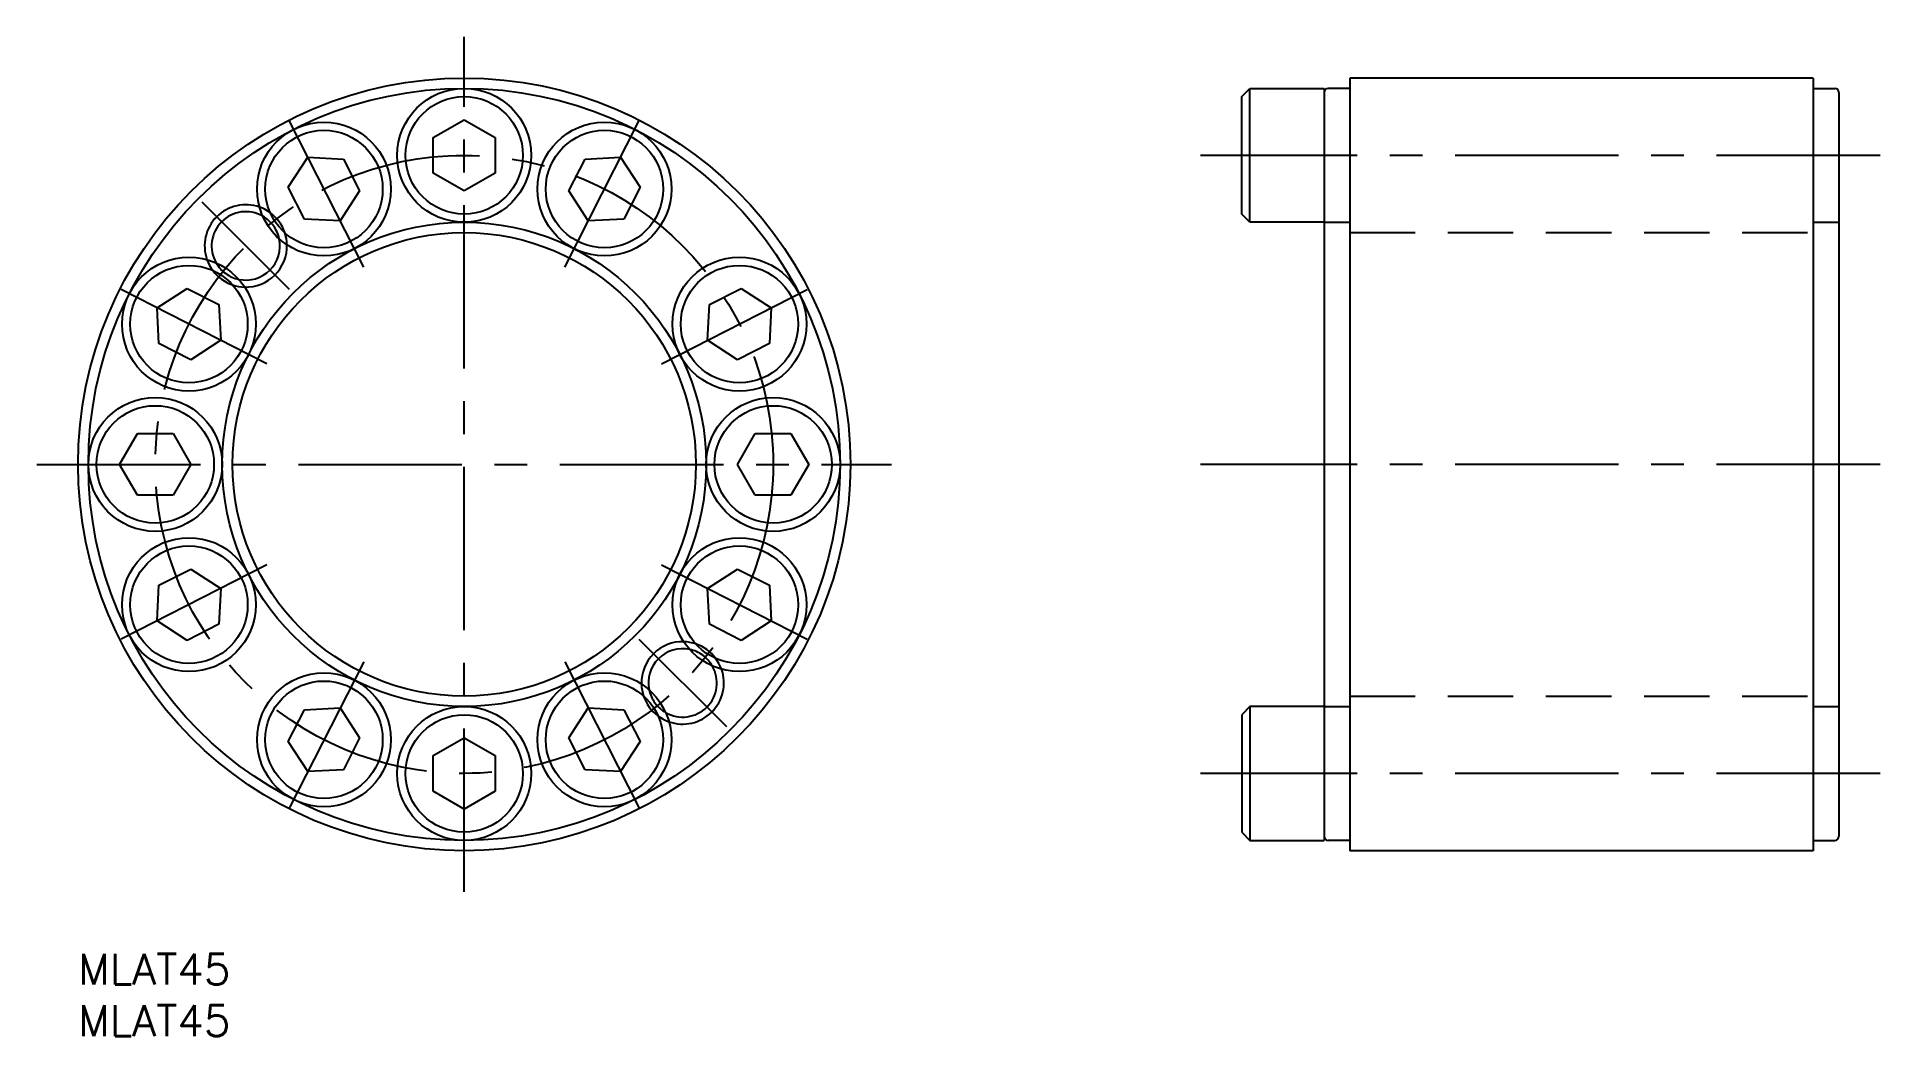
# Model space of a CAD drawing. Extents: x -4 to 175, y -8 to 89.
import ezdxf

# ---------------------------------------------------------------- set-up
doc = ezdxf.new("R2010")
doc.units = 0
doc.header["$LTSCALE"] = 0.5
doc.linetypes.add('CENTER', pattern=[50.8, 31.75, -6.35, 6.35, -6.35])
doc.linetypes.add('DASHED', pattern=[19.05, 12.7, -6.35])
for name, color, linetype in [('MSM_CENTER', 1, 'CENTER'), ('MSM_CONTINUOUS', 7, 'CONTINUOUS'), ('MSM_DASHED', 4, 'DASHED'), ('MSM_NARROW', 5, 'CONTINUOUS'), ('MSM_PART_NUMBER', 7, 'CONTINUOUS')]:
    doc.layers.add(name, color=color, linetype=linetype)
doc.styles.get("Standard").update_dxf_attribs({"font": 'txt.shx', "height": 3, "bigfont": 'bigfont.shx'})

# ---------------------------------------------------------------- blocks, each defined once
blk = doc.blocks.new('*U3')
at = {"layer": 'MSM_PART_NUMBER'}
blk.add_text('MLAT45', height=3, dxfattribs=at).set_placement((0, -3))
blk = doc.blocks.new('*U4')
at = {"layer": 'MSM_PART_NUMBER'}
blk.add_text('MLAT45', height=3, dxfattribs=at).set_placement((0, -8))

msp = doc.modelspace()

# ---------------------------------------------------------------- linework, layer by layer
at = {"layer": 'MSM_CENTER'}
for p, q in [((37.5, 6), (37.5, 89)), ((27.74, 66.66), (20.02, 81.8)), ((47.26, 66.66), (54.98, 81.8)), ((175, 77.5), (109, 77.5)), ((20.53, 64.47), (12.04, 72.96)), ((18.34, 57.26), (3.2, 64.98)), ((56.66, 57.26), (71.8, 64.98)), ((-4, 47.5), (79, 47.5)), ((175, 47.5), (109, 47.5)), ((18.34, 37.74), (3.2, 30.02)), ((56.66, 37.74), (71.8, 30.02)), ((54.47, 30.53), (62.96, 22.04)), ((27.74, 28.34), (20.02, 13.2)), ((47.26, 28.34), (54.98, 13.2)), ((175, 17.5), (109, 17.5))]:
    msp.add_line(p, q, dxfattribs=at)
msp.add_circle((37.5, 47.5), 30, dxfattribs=at)
at = {"layer": 'MSM_CONTINUOUS'}
for p, q in [((123.5, 85), (123.5, 10)), ((168.5, 85), (123.5, 85)), ((168.5, 85), (168.5, 10)), ((113, 83.2), (113.8, 84)), ((113, 71.8), (113, 83.2)), ((113.8, 71), (113.8, 84)), ((113.8, 84), (121, 84)), ((121, 84), (121, 11)), ((123.5, 84), (121.4, 84)), ((168.5, 84), (170.6, 84)), ((171, 83.6), (171, 11.4)), ((34.5, 79.23), (37.5, 80.96)), ((37.5, 80.96), (40.5, 79.23)), ((34.5, 75.77), (34.5, 79.23)), ((40.5, 79.23), (40.5, 75.77)), ((20.42, 74.41), (22.31, 77.32)), ((22.31, 77.32), (25.77, 77.14)), ((25.77, 77.14), (27.34, 74.05)), ((47.66, 74.05), (49.23, 77.14)), ((49.23, 77.14), (52.69, 77.32)), ((52.69, 77.32), (54.58, 74.41)), ((37.5, 74.04), (34.5, 75.77)), ((40.5, 75.77), (37.5, 74.04)), ((21.99, 71.32), (20.42, 74.41)), ((27.34, 74.05), (25.45, 71.14)), ((49.55, 71.14), (47.66, 74.05)), ((54.58, 74.41), (53.01, 71.32)), ((113.8, 71), (113, 71.8)), ((25.45, 71.14), (21.99, 71.32)), ((53.01, 71.32), (49.55, 71.14)), ((121, 71), (113.8, 71)), ((7.68, 62.69), (10.59, 64.58)), ((10.59, 64.58), (13.68, 63.01)), ((61.32, 63.01), (64.41, 64.58)), ((64.41, 64.58), (67.32, 62.69)), ((7.86, 59.23), (7.68, 62.69)), ((13.68, 63.01), (13.86, 59.55)), ((61.14, 59.55), (61.32, 63.01)), ((67.32, 62.69), (67.14, 59.23)), ((10.95, 57.66), (7.86, 59.23)), ((13.86, 59.55), (10.95, 57.66)), ((64.05, 57.66), (61.14, 59.55)), ((67.14, 59.23), (64.05, 57.66)), ((4.04, 47.5), (5.77, 50.5)), ((5.77, 50.5), (9.23, 50.5)), ((9.23, 50.5), (10.96, 47.5)), ((64.04, 47.5), (65.77, 50.5)), ((65.77, 50.5), (69.23, 50.5)), ((69.23, 50.5), (70.96, 47.5)), ((5.77, 44.5), (4.04, 47.5)), ((10.96, 47.5), (9.23, 44.5)), ((65.77, 44.5), (64.04, 47.5)), ((70.96, 47.5), (69.23, 44.5)), ((9.23, 44.5), (5.77, 44.5)), ((69.23, 44.5), (65.77, 44.5)), ((7.86, 35.77), (10.95, 37.34)), ((10.95, 37.34), (13.86, 35.45)), ((61.14, 35.45), (64.05, 37.34)), ((64.05, 37.34), (67.14, 35.77)), ((7.68, 32.31), (7.86, 35.77)), ((13.86, 35.45), (13.68, 31.99)), ((61.32, 31.99), (61.14, 35.45)), ((67.14, 35.77), (67.32, 32.31)), ((10.59, 30.42), (7.68, 32.31)), ((67.32, 32.31), (64.41, 30.42)), ((13.68, 31.99), (10.59, 30.42)), ((64.41, 30.42), (61.32, 31.99)), ((20.42, 20.59), (21.99, 23.68)), ((21.99, 23.68), (25.45, 23.86)), ((25.45, 23.86), (27.34, 20.95)), ((47.66, 20.95), (49.55, 23.86)), ((49.55, 23.86), (53.01, 23.68)), ((53.01, 23.68), (54.58, 20.59)), ((113.8, 24), (113, 23.2)), ((113.8, 24), (113.8, 11)), ((121, 24), (113.8, 24)), ((113, 23.2), (113, 11.8)), ((22.31, 17.68), (20.42, 20.59)), ((27.34, 20.95), (25.77, 17.86)), ((34.5, 19.23), (37.5, 20.96)), ((37.5, 20.96), (40.5, 19.23)), ((49.23, 17.86), (47.66, 20.95)), ((54.58, 20.59), (52.69, 17.68)), ((34.5, 15.77), (34.5, 19.23)), ((40.5, 19.23), (40.5, 15.77)), ((25.77, 17.86), (22.31, 17.68)), ((52.69, 17.68), (49.23, 17.86)), ((37.5, 14.04), (34.5, 15.77)), ((40.5, 15.77), (37.5, 14.04)), ((113, 11.8), (113.8, 11)), ((113.8, 11), (121, 11)), ((123.5, 11), (121.4, 11)), ((168.5, 11), (170.6, 11)), ((168.5, 10), (123.5, 10))]:
    msp.add_line(p, q, dxfattribs=at)
for centre, radius in [((37.5, 47.5), 37.5), ((37.5, 47.5), 36.5), ((37.5, 77.5), 6.5), ((37.5, 77.5), 5.7), ((23.88, 74.23), 6.5), ((51.12, 74.23), 6.5), ((23.88, 74.23), 5.7), ((51.12, 74.23), 5.7), ((37.5, 47.5), 23.5), ((37.5, 47.5), 22.5), ((10.77, 61.12), 6.5), ((10.77, 61.12), 5.7), ((64.23, 61.12), 6.5), ((64.23, 61.12), 5.7), ((7.5, 47.5), 6.5), ((67.5, 47.5), 6.5), ((7.5, 47.5), 5.7), ((67.5, 47.5), 5.7), ((10.77, 33.88), 6.5), ((10.77, 33.88), 5.7), ((64.23, 33.88), 6.5), ((64.23, 33.88), 5.7), ((23.88, 20.77), 6.5), ((51.12, 20.77), 6.5), ((23.88, 20.77), 5.7), ((51.12, 20.77), 5.7), ((37.5, 17.5), 6.5), ((37.5, 17.5), 5.7)]:
    msp.add_circle(centre, radius, dxfattribs=at)
for centre, radius, start, end in [((121.4, 83.6), 0.4, 90, 180), ((170.6, 83.6), 0.4, 0, 90), ((16.29, 68.71), 3.32, 60.228, 209.772), ((16.29, 68.71), 3.32, 258.228, 11.772), ((58.71, 26.29), 3.32, 78.228, 191.772), ((58.71, 26.29), 3.32, 240.228, 29.772), ((121.4, 11.4), 0.4, 180, 270), ((170.6, 11.4), 0.4, 270, 0)]:
    msp.add_arc(centre, radius, start, end, dxfattribs=at)
at = {"layer": 'MSM_DASHED'}
for p, q in [((121, 71), (123.5, 71)), ((123.5, 70), (168.5, 70)), ((168.5, 71), (171, 71)), ((121, 24), (123.5, 24)), ((123.5, 25), (168.5, 25)), ((168.5, 24), (171, 24))]:
    msp.add_line(p, q, dxfattribs=at)
for centre, radius, start, end in [((16.29, 68.71), 4, 1.454, 70.546), ((16.29, 68.71), 3.32, 11.772, 60.228), ((16.29, 68.71), 4, 199.454, 268.546), ((16.29, 68.71), 3.32, 209.772, 258.228), ((58.71, 26.29), 4, 19.454, 88.546), ((58.71, 26.29), 3.32, 29.772, 78.228), ((58.71, 26.29), 4, 181.454, 250.546), ((58.71, 26.29), 3.32, 191.772, 240.228)]:
    msp.add_arc(centre, radius, start, end, dxfattribs=at)
at = {"layer": 'MSM_NARROW'}
for centre, start, end in [((16.29, 68.71), 70.546, 199.454), ((16.29, 68.71), 268.546, 1.454), ((58.71, 26.29), 88.546, 181.454), ((58.71, 26.29), 250.546, 19.454)]:
    msp.add_arc(centre, 4, start, end, dxfattribs=at)

# ---------------------------------------------------------------- block references
at = {"layer": 'MSM_CONTINUOUS'}
for name in ['*U3', '*U4']:
    msp.add_blockref(name, (0, 0), dxfattribs=at)

doc.saveas('drawing.dxf')
